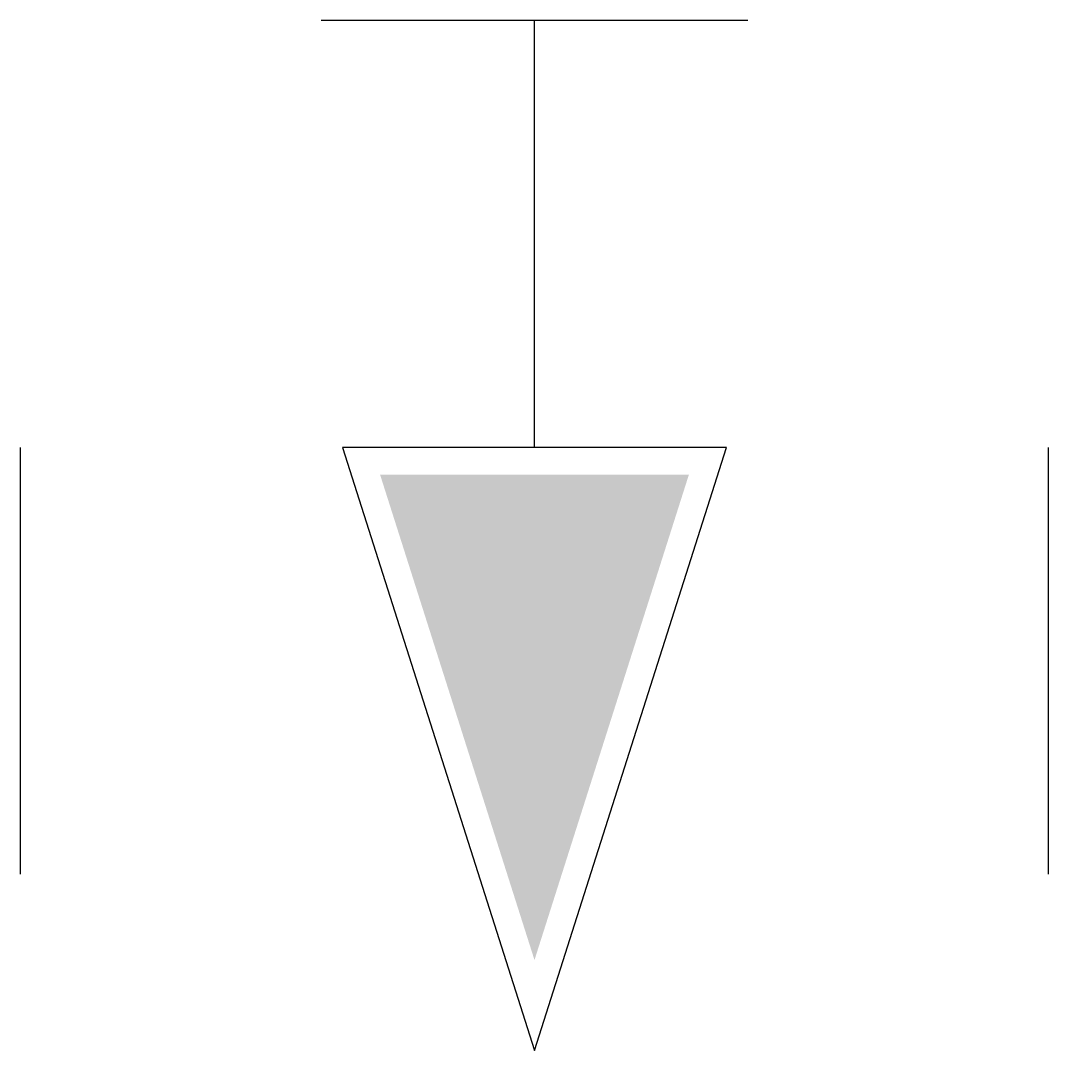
# Model space of a CAD drawing. Header units: millimetres. Extents: x -2888.856 to -2888.556, y 1176.376 to 1176.677.
import ezdxf

# ---------------------------------------------------------------- set-up
doc = ezdxf.new("R2010")
doc.units = ezdxf.units.MM
doc.header["$LTSCALE"] = 10
doc.layers.add('Hds_símbolos', color=2, linetype='Continuous')

msp = doc.modelspace()

# ---------------------------------------------------------------- linework, layer by layer
at = {"layer": 'Hds_símbolos'}
for p, q in [((-2888.6435, 1176.67658), (-2888.76805, 1176.67658)), ((-2888.70578, 1176.55203), (-2888.70578, 1176.67658)), ((-2888.85578, 1176.42748), (-2888.85578, 1176.55203)), ((-2888.55578, 1176.42748), (-2888.55578, 1176.55203))]:
    msp.add_line(p, q, dxfattribs=at)
msp.add_lwpolyline([(-2888.64978, 1176.55203), (-2888.76178, 1176.55203), (-2888.70578, 1176.37603)], close=True, dxfattribs=at)
at = {"layer": 'Hds_símbolos', "color": 1}
msp.add_solid([(-2888.75084, 1176.54403), (-2888.66072, 1176.54403), (-2888.70578, 1176.40241)], dxfattribs=at)

doc.saveas('drawing.dxf')
